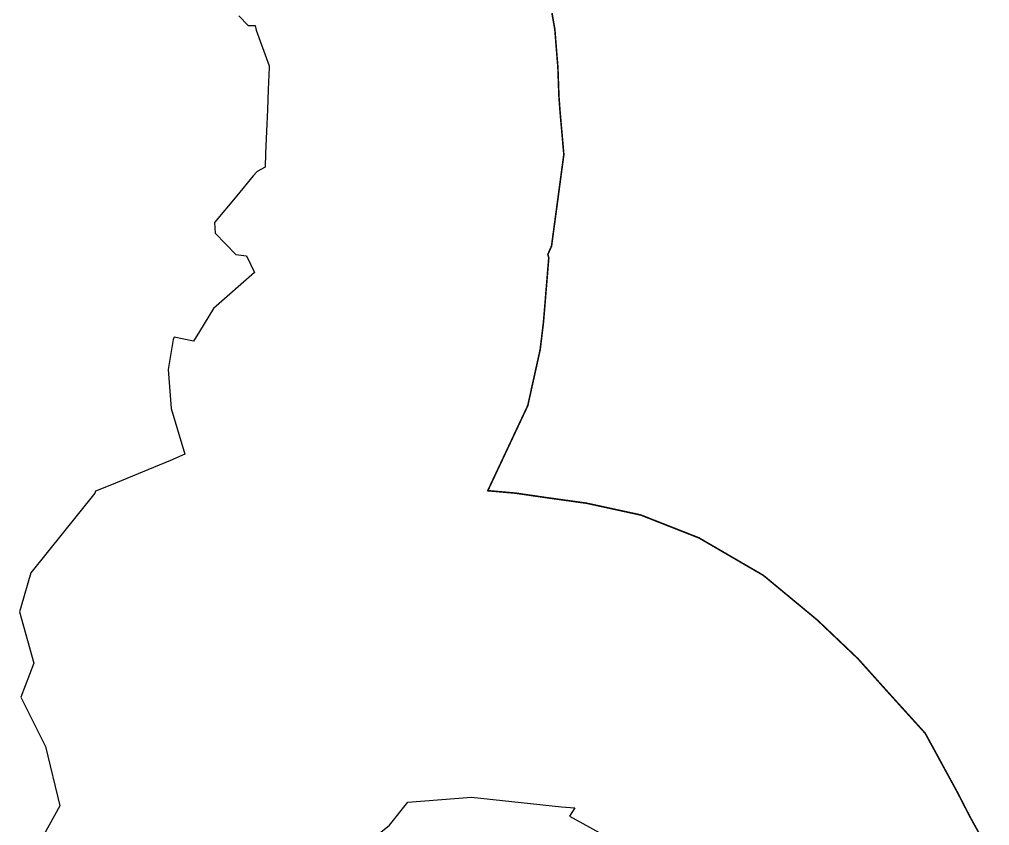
# Model space of a CAD drawing. Header units: metres. Extents: x 255476 to 378809, y 1739479 to 2227865.
# Drawn here: x 316844 to 319914, y 1869017 to 1871569 of the extents above; entities that cross this region are included whole.
import ezdxf

# ---------------------------------------------------------------- set-up
doc = ezdxf.new("R2010")
doc.units = ezdxf.units.M
doc.header["$MEASUREMENT"] = 0
doc.layers.add('COASTLINE', color=5, linetype='Continuous')
doc.layers.add('DISTRICT BOUNDRY', color=86, linetype='Continuous')

msp = doc.modelspace()

# ---------------------------------------------------------------- linework, layer by layer
at = {"layer": 'COASTLINE', "color": 1, "flags": 128}
msp.add_lwpolyline([(318503.7, 1871732.4, 5, 5, 0), (318538.2, 1871537, 5, 5, 0), (318547.9, 1871416.1, 5, 5, 0), (318551.1, 1871325.8, 5, 5, 0), (318555, 1871273.1, 5, 5, 0), (318566.7, 1871141, 5, 5, 0), (318527.8, 1870851.4, 5, 5, 0), (318516.2, 1870824.9, 5, 5, 0), (318519, 1870813.8, 5, 5, 0), (318502.3, 1870610.6, 5, 5, 0), (318491.8, 1870523.5, 5, 5, 0), (318452.6, 1870346.3, 5, 5, 0), (318326, 1870076.9, 5, 5, 0), (318414.8, 1870069, 5, 5, 0), (318505.9, 1870055.7, 5, 5, 0), (318638.2, 1870037.3, 5, 5, 0), (318809.9, 1870000, 5, 5, 0), (318994.2, 1869927.5, 5, 5, 0), (319198.2, 1869808.8, 5, 5, 0), (319369.4, 1869667, 5, 5, 0), (319497.3, 1869545.3, 5, 5, 0), (319591.1, 1869440.7, 5, 5, 0), (319710.3, 1869309.1, 5, 5, 0), (319811.7, 1869123.1, 5, 5, 0), (319852.8, 1869043.3, 5, 5, 0), (319911.6, 1868936.9, 5, 5, 0)], format="xyseb", dxfattribs=at)
at = {"layer": 'DISTRICT BOUNDRY'}
for points in [[(317537.9, 1871579.4, 0), (317568, 1871548.8, 0), (317590.2, 1871549.8, 0), (317593, 1871534.8, 0), (317633.9, 1871421.9, 0), (317633.7, 1871416.6, 0), (317631.1, 1871346.5, 0), (317629, 1871282.9, 0), (317625.4, 1871214.6, 0), (317622.7, 1871144, 0), (317621, 1871101, 0), (317595.7, 1871087.1, 0), (317583.3, 1871073.3, 0), (317532, 1871010, 0), (317461.4, 1870925.8, 0), (317462.8, 1870891.9, 0), (317528.4, 1870824.1, 0), (317562.7, 1870820.6, 0), (317587.3, 1870767.5, 0), (317458, 1870653.4, 0), (317413.5, 1870580.6, 0), (317395.1, 1870550.3, 0), (317333.7, 1870563, 0), (317330.5, 1870555.6, 0), (317314.6, 1870460.5, 0), (317324.3, 1870337, 0), (317367.5, 1870192.6, 0), (317321.4, 1870172.7, 0), (317129.4, 1870093.2, 0), (317084.1, 1870075.1, 0), (317081.9, 1870068.9, 0), (316880, 1869817.4, 0), (316849.2, 1869711.2, 0), (316843.7, 1869693.5, 0), (316889.7, 1869531.2, 0), (316848.1, 1869423.8, 0), (316926.8, 1869266.7, 0), (316972, 1869079, 0), (316886.9, 1868926.2, 0)], [(317971.5, 1868983.7, 0), (318015.2, 1869018.2, 0), (318072.6, 1869091.3, 0), (318274, 1869107.2, 0), (318559.7, 1869076.5, 0), (318601.8, 1869073.3, 0), (318584.5, 1869046.7, 0), (318626.9, 1869023, 0), (318709.2, 1868978.6, 0)]]:
    msp.add_polyline3d(points, dxfattribs=at)

doc.saveas('drawing.dxf')
